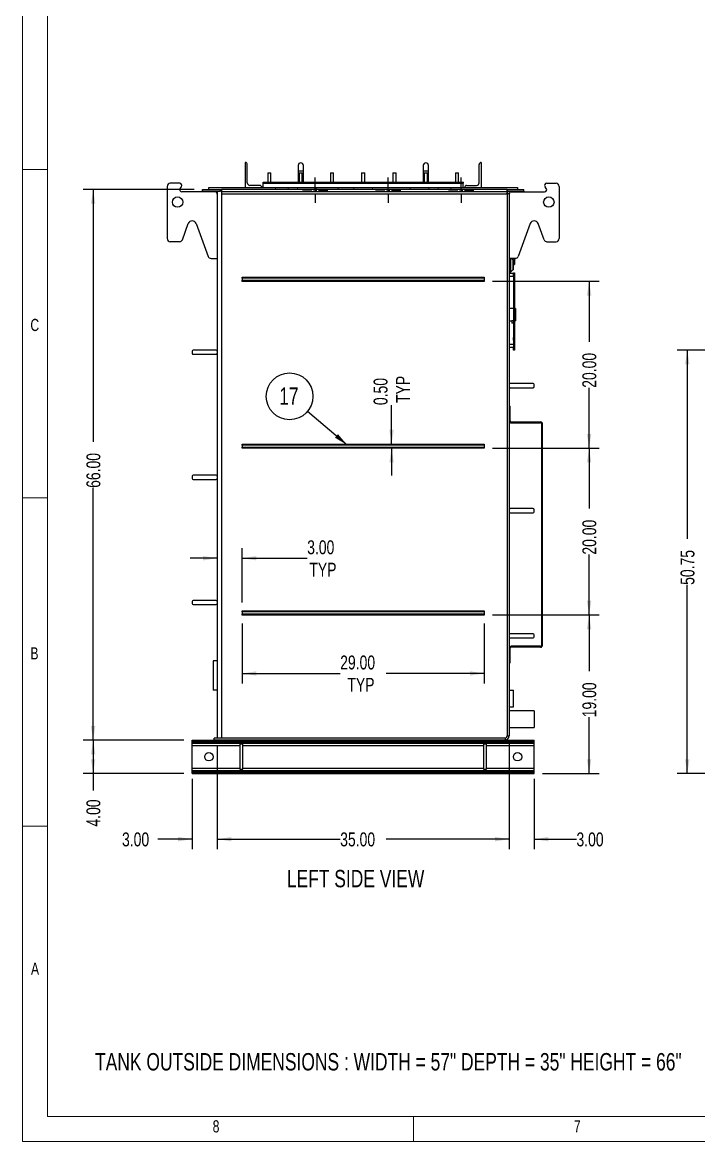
# Model space of a CAD drawing. Header units: inches. Extents: x 1 to 529, y 1 to 374.
# Drawn here: x 0.6 to 130.3, y 0.6 to 215.3 of the extents above; entities that cross this region are included whole.
import ezdxf

# ---------------------------------------------------------------- set-up
doc = ezdxf.new("R2010")
doc.units = ezdxf.units.IN
doc.header["$LTSCALE"] = 32
doc.header["$MEASUREMENT"] = 0
doc.linetypes.add('HIDDEN', pattern=[0.075, 0.05, -0.025])
doc.layers.add('FORMAT', color=7, linetype='Continuous')
doc.styles.add('SLDTEXTSTYLE0', font='TXT', dxfattribs={"width": 0.75})
doc.dimstyles.new('SLDDIMSTYLE0', dxfattribs={"dimtxt": 2.71875, "dimasz": 2.71875, "dimexe": 0, "dimexo": 0.0625, "dimgap": 0.679688, "dimtad": 0, "dimlfac": 0.625, "dimrnd": 1e-09, "dimzin": 4, "dimdsep": 46, "dimtxsty": 'SLDTEXTSTYLE0', "dimsah": 1, "dimcen": 0.09, "dimadec": 0, "dimazin": 1, "dimtfac": 1, "dimtofl": 0, "dimtmove": 0, "dimatfit": 3, "dimfxl": 0, "dimfrac": 2, "dimtolj": 1, "dimtzin": 12, "dimarcsym": 0})
doc.dimstyles.new('SLDDIMSTYLE1', dxfattribs={"dimtxt": 2.71875, "dimasz": 2.71875, "dimexe": 0, "dimexo": 0.0625, "dimgap": 0.679688, "dimtad": 0, "dimlfac": 0.625, "dimrnd": 1e-09, "dimzin": 12, "dimdsep": 46, "dimtxsty": 'SLDTEXTSTYLE0', "dimsah": 1, "dimcen": 0.09, "dimadec": 0, "dimazin": 3, "dimtfac": 1, "dimtofl": 0, "dimtmove": 0, "dimatfit": 3, "dimfxl": 0, "dimfrac": 2, "dimtolj": 1, "dimtzin": 12, "dimarcsym": 0})
doc.dimstyles.new('SLDDIMSTYLE2', dxfattribs={"dimtxt": 2.71875, "dimasz": 2.71875, "dimexe": 0, "dimexo": 0.0625, "dimgap": 0.679688, "dimtad": 0, "dimlfac": 0.625, "dimrnd": 1e-09, "dimzin": 4, "dimdsep": 46, "dimtxsty": 'SLDTEXTSTYLE0', "dimsah": 1, "dimcen": 0.09, "dimadec": 0, "dimazin": 1, "dimtfac": 1, "dimtmove": 0, "dimatfit": 0, "dimfxl": 0, "dimfrac": 2, "dimtolj": 1, "dimtzin": 12, "dimarcsym": 0})
doc.dimstyles.new('SLDDIMSTYLE4', dxfattribs={"dimtxt": 2.71875, "dimasz": 2.71875, "dimexe": 0, "dimexo": 0.0625, "dimgap": 0.679688, "dimtad": 0, "dimlfac": 0.625, "dimrnd": 1e-09, "dimzin": 0, "dimdsep": 46, "dimtxsty": 'SLDTEXTSTYLE0', "dimsah": 1, "dimcen": 0.09, "dimadec": 0, "dimazin": 0, "dimtfac": 1, "dimtmove": 0, "dimatfit": 0, "dimfxl": 0, "dimfrac": 2, "dimtolj": 1, "dimtzin": 12, "dimarcsym": 0})
doc.dimstyles.new('SLDDIMSTYLE5', dxfattribs={"dimtxt": 0.18, "dimasz": 2.71875, "dimexe": 0, "dimexo": 0.0625, "dimgap": 0, "dimtad": 0, "dimtih": 1, "dimtoh": 1, "dimdec": 0, "dimrnd": 1e-09, "dimzin": 0, "dimdsep": 46, "dimtxsty": 'Standard', "dimsah": 1, "dimcen": 0.09, "dimadec": 0, "dimazin": 0, "dimtfac": 2.71875, "dimtdec": 0, "dimtofl": 0, "dimtmove": 0, "dimatfit": 3, "dimfxl": 0, "dimfrac": 2, "dimtolj": 1, "dimtzin": 0, "dimarcsym": 0})

# ---------------------------------------------------------------- blocks, each defined once
blk = doc.blocks.new('_D_19')
at = {"layer": 'FORMAT'}
for p, q in [((157.79, 152.41), (126.22, 152.41)), ((128.14, 152.41), (128.14, 116.23)), ((128.14, 71.21), (128.14, 107.39)), ((154.16, 71.21), (126.22, 71.21))]:
    blk.add_line(p, q, dxfattribs=at)
for points in [[(128.14, 152.41), (127.72, 149.69), (128.55, 149.69)], [(128.14, 71.21), (128.55, 73.93), (127.72, 73.93)]]:
    blk.add_solid(points, dxfattribs=at)
at = {"layer": 'FORMAT', "insert": (126.84, 107.39), "char_height": 2.667, "attachment_point": 1, "rotation": 90, "style": 'SLDTEXTSTYLE0'}
blk.add_mtext('50.75', dxfattribs=at)
blk = doc.blocks.new('Drawing View40')
at = {"color": 7, "linetype": 'Continuous', "lineweight": 25}
for p, q in [((-50.64, 108.4), (-50.64, 103.6)), ((-50.64, 108.4), (-50.64, 108.4)), ((-50.24, 104.5), (-50.24, 108)), ((-40.48, 107.82), (-40.48, 106.82)), ((-39.48, 106.82), (-39.48, 107.82)), ((-16.48, 107.82), (-16.48, 106.82)), ((-15.48, 106.82), (-15.48, 107.82)), ((-5.76, 104.5), (-5.76, 108)), ((-5.36, 108.4), (-5.36, 108.4)), ((-5.36, 108.4), (-5.36, 103.6)), ((-46.3, 106.4), (-46.3, 104.62)), ((-46.3, 106.4), (-45.7, 106.4)), ((-45.7, 104.62), (-45.7, 106.4)), ((-40.48, 106.82), (-40.48, 104.62)), ((-40.48, 106.82), (-39.48, 106.82)), ((-40.3, 106.4), (-40.3, 104.62)), ((-40.3, 106.4), (-39.7, 106.4)), ((-39.7, 104.62), (-39.7, 106.4)), ((-39.48, 104.62), (-39.48, 106.82)), ((-34.3, 106.4), (-34.3, 104.62)), ((-34.3, 106.4), (-33.7, 106.4)), ((-33.7, 104.62), (-33.7, 106.4)), ((-28.3, 106.4), (-28.3, 104.62)), ((-28.3, 106.4), (-27.7, 106.4)), ((-27.7, 104.62), (-27.7, 106.4)), ((-22.3, 106.4), (-22.3, 104.62)), ((-22.3, 106.4), (-21.7, 106.4)), ((-21.7, 104.62), (-21.7, 106.4)), ((-16.48, 106.82), (-16.48, 104.62)), ((-16.48, 106.82), (-15.48, 106.82)), ((-16.3, 106.4), (-16.3, 104.62)), ((-16.3, 106.4), (-15.7, 106.4)), ((-15.7, 104.62), (-15.7, 106.4)), ((-15.48, 104.62), (-15.48, 106.82)), ((-10.3, 106.4), (-10.3, 104.62)), ((-10.3, 106.4), (-9.7, 106.4)), ((-9.7, 104.62), (-9.7, 106.4)), ((-65.6, 103.8), (-65.6, 93.8)), ((-63.2, 104.4), (-65, 104.4)), ((-63.12, 103.44), (-62.88, 103.76)), ((-58.8, 102.9), (-58.8, 103.2)), ((-58.8, 103.2), (-55.4, 103.2)), ((-57.6, 103.2), (-57.6, 103.6)), ((-57.6, 103.6), (1.6, 103.6)), ((-55.4, 102.9), (-55.4, 103.2)), ((-55.4, 103.2), (-55.2, 103.2)), ((-0.4, 103.2), (-55.2, 103.2)), ((-55.2, 103.2), (-55.2, 102.8)), ((-47.84, 104), (-49.74, 104)), ((-47.44, 103.6), (-47.44, 103.6)), ((-47.2, 103.6), (-47.2, 104.4)), ((-47.2, 104.4), (-8.8, 104.4)), ((-47.18, 104.4), (-47.18, 104.62)), ((-47.18, 104.62), (-8.78, 104.62)), ((-8.8, 103.6), (-8.8, 104.4)), ((-8.8, 104.4), (-8.78, 104.4)), ((-8.78, 104.4), (-8.78, 104.62)), ((-8.56, 103.6), (-8.56, 103.6)), ((-8.16, 104), (-6.26, 104)), ((-0.4, 103.2), (2.8, 103.2)), ((-0.4, 102.9), (-0.4, 103.2)), ((-0.4, 103.2), (-0.4, 102.8)), ((1.6, 103.6), (1.6, 103.2)), ((2.8, 102.9), (2.8, 103.2)), ((7.12, 103.44), (6.88, 103.76)), ((7.2, 104.4), (9, 104.4)), ((9.6, 103.8), (9.6, 93.8)), ((-58.8, 102.8), (-62.8, 102.8)), ((-58.8, 102.9), (-55.4, 102.9)), ((-58.8, 102.9), (-58.8, 102.8)), ((-56.4, 102.8), (-58.8, 102.8)), ((-56.4, 102.8), (-56.4, 102.9)), ((-56, 102.9), (-56, 102.4)), ((-56, 102.4), (-56, -2)), ((-0.4, 102.8), (-55.2, 102.8)), ((-55.2, 102.8), (-55.2, 102.4)), ((-55.2, 102.4), (-0.4, 102.4)), ((-55.2, 102.4), (-55.2, -2)), ((-0.4, 102.9), (2.8, 102.9)), ((-0.4, 102.4), (-0.4, 102.8)), ((0, 102.4), (-0.4, 102.4)), ((-0.4, 102.4), (-0.4, -1.6)), ((0, 102.4), (0, -1.6)), ((0.4, 102.8), (0.4, 102.9)), ((0.4, 102.8), (2.8, 102.8)), ((2.8, 102.9), (2.8, 102.8)), ((2.8, 102.8), (6.8, 102.8)), ((-62.68, 93.59), (-61.55, 96.68)), ((-60.05, 96.68), (-57.74, 90.39)), ((4.05, 96.68), (1.74, 90.39)), ((6.68, 93.59), (5.55, 96.68)), ((-63.25, 93.2), (-65, 93.2)), ((7.25, 93.2), (9, 93.2)), ((-57.18, 90), (-56, 90)), ((1.18, 90), (0, 90)), ((0.22, 87.34), (0.22, 90)), ((0.25, 90), (0.25, 87.36)), ((0.78, 87.83), (0.78, 89.77)), ((0.8, 87.86), (0.8, 89.74)), ((0.8, 88.8), (1, 88.8)), ((1, 90), (1, 88.8)), ((-51.2, 86.4), (-4.8, 86.4)), ((-51.2, 86.2), (-51.2, 86.4)), ((-4.8, 86.2), (-51.2, 86.2)), ((-51.2, 86.2), (-51.2, 85.8)), ((-4.8, 86.4), (-4.8, 86.2)), ((-4.8, 86.2), (-4.8, 85.8)), ((0, 87.34), (0.22, 87.34)), ((0.8, 87.09), (0, 87.09)), ((0, 86.59), (0.8, 86.59)), ((0.8, 86.74), (0.8, 87.24)), ((0.8, 87.24), (1, 87.24)), ((1, 86.74), (0.8, 86.74)), ((0.8, 86.74), (0.8, 74.8)), ((1, 87.24), (1, 86.74)), ((1, 86.74), (1, 74.8)), ((-51.2, 85.6), (-51.2, 85.8)), ((-51.2, 85.8), (-4.8, 85.8)), ((-4.8, 85.6), (-51.2, 85.6)), ((-4.8, 85.8), (-4.8, 85.6)), ((1.05, 85.64), (1, 85.64)), ((1.05, 82.44), (1.05, 85.64)), ((1.05, 82.44), (1, 82.44)), ((0.8, 80.4), (0, 80.4)), ((1.2, 80.4), (1, 80.4)), ((1.2, 80.4), (1.2, 78)), ((0, 78), (0.5, 78)), ((0.5, 78), (0.5, 77.6)), ((0.8, 78), (0.5, 78)), ((0.8, 77.6), (0.5, 77.6)), ((1.1, 78), (1, 78)), ((1.1, 77.6), (1, 77.6)), ((1.1, 78), (1.2, 78)), ((1.1, 77.6), (1.1, 78)), ((0.8, 73.49), (0, 73.49)), ((0.8, 74.8), (1, 74.8)), ((0.8, 74.3), (0.8, 74.8)), ((1, 74.3), (0.8, 74.3)), ((0.8, 74.3), (0.8, 72.9)), ((1, 74.8), (1, 74.3)), ((1, 74.3), (1, 72.9)), ((1.05, 74.02), (1, 74.02)), ((1.05, 74), (1, 74)), ((1.05, 73.2), (1, 73.2)), ((1.05, 73.18), (1, 73.18)), ((1.05, 73.14), (1, 73.14)), ((1.05, 74.01), (1.05, 74.02)), ((1.05, 73.2), (1.05, 74)), ((1.05, 73.18), (1.05, 73.19)), ((1.05, 73.14), (1.05, 73.17)), ((-60.8, 72.2), (-60.8, 71.8)), ((-56.2, 72.4), (-60.6, 72.4)), ((-60.6, 71.6), (-56.2, 71.6)), ((0, 72.99), (0.8, 72.99)), ((0.8, 72.9), (1, 72.9)), ((0.8, 72.4), (0.8, 72.9)), ((1, 72.4), (0.8, 72.4)), ((1, 72.9), (1, 72.4)), ((4.6, 66), (0.2, 66)), ((0.2, 65.2), (4.6, 65.2)), ((4.8, 65.4), (4.8, 65.8)), ((0, 61.67), (0.17, 61.67)), ((0.17, 58.83), (0.17, 61.67)), ((0.17, 58.83), (0, 58.83)), ((0.37, 58.63), (6.03, 58.63)), ((0.37, 58.63), (0.37, 58.47)), ((0.37, 58.47), (6.03, 58.47)), ((6.03, 58.47), (6.03, 58.63)), ((6.23, 58.27), (6.4, 58.27)), ((6.23, 15.8), (6.23, 58.27)), ((6.4, 15.8), (6.4, 58.27)), ((-51.2, 54.4), (-4.8, 54.4)), ((-51.2, 54.2), (-51.2, 54.4)), ((-4.8, 54.2), (-51.2, 54.2)), ((-51.2, 54.2), (-51.2, 53.8)), ((-51.2, 53.8), (-4.8, 53.8)), ((-51.2, 53.6), (-51.2, 53.8)), ((-4.8, 54.4), (-4.8, 54.2)), ((-4.8, 54.2), (-4.8, 53.8)), ((-4.8, 53.8), (-4.8, 53.6)), ((-4.8, 53.6), (-51.2, 53.6)), ((-60.8, 48.2), (-60.8, 47.8)), ((-56.2, 48.4), (-60.6, 48.4)), ((-60.6, 47.6), (-56.2, 47.6)), ((4.6, 42), (0.2, 42)), ((0.2, 41.2), (4.6, 41.2)), ((4.8, 41.4), (4.8, 41.8)), ((-60.8, 24.2), (-60.8, 23.8)), ((-56.2, 24.4), (-60.6, 24.4)), ((-60.6, 23.6), (-56.2, 23.6)), ((-51.2, 22.4), (-4.8, 22.4)), ((-51.2, 22.2), (-51.2, 22.4)), ((-4.8, 22.2), (-51.2, 22.2)), ((-51.2, 22.2), (-51.2, 21.8)), ((-51.2, 21.6), (-51.2, 21.8)), ((-51.2, 21.8), (-4.8, 21.8)), ((-4.8, 21.6), (-51.2, 21.6)), ((-4.8, 22.4), (-4.8, 22.2)), ((-4.8, 22.2), (-4.8, 21.8)), ((-4.8, 21.8), (-4.8, 21.6)), ((4.6, 18), (0.2, 18)), ((0.2, 17.2), (4.6, 17.2)), ((4.8, 17.4), (4.8, 17.8)), ((0.17, 15.23), (0, 15.23)), ((0.17, 12.4), (0.17, 15.23)), ((0.37, 15.43), (0.37, 15.6)), ((6.03, 15.6), (0.37, 15.6)), ((6.03, 15.43), (0.37, 15.43)), ((6.03, 15.6), (6.03, 15.43)), ((6.23, 15.8), (6.4, 15.8)), ((-56, 12.8), (-56.8, 12.8)), ((-56.8, 12.8), (-56.8, 7.2)), ((0, 12.4), (0.17, 12.4)), ((-56, 7.2), (-56.8, 7.2)), ((0, 7.2), (0.8, 7.2)), ((0.8, 4), (0.8, 7.2)), ((0, 4), (0.8, 4)), ((4.8, 3.2), (0, 3.2)), ((4.8, 3.2), (4.8, 0)), ((0, 0), (4.8, 0)), ((-0.8, -2), (-56.6, -2)), ((-56.6, -2.4), (-56.6, -2)), ((-0.8, -2), (-0.8, -2.4)), ((-0.4, -1.6), (0, -1.6)), ((-60.81, -2.4), (-56.6, -2.4)), ((-60.81, -2.56), (-60.81, -2.4)), ((-60.81, -2.56), (4.79, -2.56)), ((-60.81, -2.73), (-60.81, -2.56)), ((-60.81, -2.73), (4.79, -2.73)), ((-60.81, -2.97), (-60.81, -2.73)), ((-60.81, -2.97), (4.79, -2.97)), ((-60.81, -3.43), (-60.81, -2.97)), ((-60.81, -7.77), (-60.81, -3.43)), ((-60.81, -3.43), (-51.67, -3.43)), ((-0.8, -2.4), (-56.6, -2.4)), ((-51.67, -3.2), (-51.67, -8)), ((-51.07, -3.2), (-51.67, -3.2)), ((-51.07, -8), (-51.07, -3.2)), ((-51.07, -3.43), (-4.93, -3.43)), ((-4.93, -3.2), (-4.93, -8)), ((-4.33, -3.2), (-4.93, -3.2)), ((-4.33, -8), (-4.33, -3.2)), ((-4.33, -3.43), (4.79, -3.43)), ((-0.8, -2.4), (4.79, -2.4)), ((4.79, -2.56), (4.79, -2.4)), ((4.79, -2.4), (4.8, -2.4)), ((4.79, -2.73), (4.79, -2.56)), ((4.79, -2.56), (4.8, -2.56)), ((4.79, -2.97), (4.79, -2.73)), ((4.79, -2.73), (4.8, -2.73)), ((4.79, -3.43), (4.79, -2.97)), ((4.79, -2.97), (4.8, -2.97)), ((4.79, -7.77), (4.79, -3.43)), ((4.79, -3.43), (4.8, -3.43)), ((4.8, -2.56), (4.8, -2.4)), ((4.8, -2.73), (4.8, -2.56)), ((4.8, -2.97), (4.8, -2.73)), ((4.8, -3.43), (4.8, -2.97)), ((4.8, -7.77), (4.8, -3.43)), ((-60.81, -8.23), (-60.81, -7.77)), ((-60.81, -7.77), (-51.67, -7.77)), ((-60.81, -8.23), (4.79, -8.23)), ((-60.81, -8.47), (-60.81, -8.23)), ((-60.81, -8.47), (4.79, -8.47)), ((-60.81, -8.64), (-60.81, -8.47)), ((-51.67, -8), (-51.07, -8)), ((-51.07, -7.77), (-4.93, -7.77)), ((-4.93, -8), (-4.33, -8)), ((-4.33, -7.77), (4.79, -7.77)), ((4.79, -8.23), (4.79, -7.77)), ((4.79, -7.77), (4.8, -7.77)), ((4.8, -8.2), (4.79, -8.2)), ((4.79, -8.47), (4.79, -8.23)), ((4.79, -8.64), (4.79, -8.47)), ((4.8, -8.2), (4.8, -7.77)), ((4.8, -8.8), (4.8, -8.2)), ((-60.81, -8.64), (4.79, -8.64)), ((-60.81, -8.8), (-60.81, -8.64)), ((-60.81, -8.8), (4.79, -8.8)), ((4.79, -8.8), (4.79, -8.64)), ((4.79, -8.8), (4.8, -8.8))]:
    blk.add_line(p, q, dxfattribs=at)
at = {"color": 7, "linetype": 'HIDDEN', "lineweight": 18}
for p, q in [((-57.6, 103.2), (-57.6, 103.6)), ((-57.6, 103.6), (1.6, 103.6)), ((-57.6, 103.2), (-55.4, 103.2)), ((-57.6, 103.2), (1.6, 103.2)), ((-55.2, 103.2), (1.6, 103.2)), ((-44.8, 103.2), (-44.8, 103.6)), ((-44.8, 103.6), (-11.2, 103.6)), ((-44.8, 103.2), (-44.8, 103.6)), ((-11.2, 103.6), (-44.8, 103.6)), ((-44.8, 103.2), (-11.2, 103.2)), ((-11.2, 103.2), (-44.8, 103.2)), ((-42.4, 103.6), (-32.8, 103.6)), ((-42.4, 103.2), (-42.4, 103.6)), ((-42.4, 103.2), (-42.4, 103.6)), ((-42.4, 103.6), (-13.6, 103.6)), ((-42.4, 103.2), (-32.8, 103.2)), ((-42.4, 103.2), (-13.6, 103.2)), ((-40.6, 103.6), (-37, 103.6)), ((-40.6, 103.6), (-40.6, 103.2)), ((-37, 103.2), (-40.6, 103.2)), ((-37, 103.2), (-37, 103.6)), ((-32.8, 103.2), (-32.8, 103.6)), ((-32.8, 103.6), (-23.2, 103.6)), ((-32.8, 103.2), (-32.8, 103.6)), ((-32.8, 103.2), (-23.2, 103.2)), ((-29.8, 103.6), (-26.2, 103.6)), ((-29.8, 103.6), (-29.8, 103.2)), ((-26.2, 103.2), (-29.8, 103.2)), ((-26.2, 103.2), (-26.2, 103.6)), ((-23.2, 103.2), (-23.2, 103.6)), ((-23.2, 103.2), (-23.2, 103.6)), ((-13.6, 103.6), (-23.2, 103.6)), ((-13.6, 103.2), (-23.2, 103.2)), ((-19, 103.6), (-15.4, 103.6)), ((-19, 103.6), (-19, 103.2)), ((-15.4, 103.2), (-19, 103.2)), ((-15.4, 103.2), (-15.4, 103.6)), ((-13.6, 103.2), (-13.6, 103.6)), ((-13.6, 103.2), (-13.6, 103.6)), ((-11.2, 103.2), (-11.2, 103.6)), ((-11.2, 103.2), (-11.2, 103.6)), ((1.6, 103.6), (1.6, 103.2))]:
    blk.add_line(p, q, dxfattribs=at)
at = {"color": 7, "linetype": 'Continuous', "lineweight": 25}
for centre, radius in [((-63.6, 100.8), 1), ((7.6, 100.8), 1), ((-57.6, -5.6), 0.8), ((1.6, -5.6), 0.8)]:
    blk.add_circle(centre, radius, dxfattribs=at)
for centre, radius, start, end in [((-50.64, 108), 0.4, 0, 90), ((-39.98, 107.82), 0.5, 0, 180), ((-15.98, 107.82), 0.5, 0, 180), ((-5.36, 108), 0.4, 90, 180), ((-65, 103.8), 0.6, 90, 180), ((-63.2, 104), 0.4, 323.1301, 90), ((-62.8, 103.2), 0.4, 143.1301, 270), ((-49.74, 104.5), 0.5, 180, 270), ((-47.84, 103.6), 0.4, 0, 90), ((-8.16, 103.6), 0.4, 90, 180), ((-6.26, 104.5), 0.5, 270, 0), ((7.2, 104), 0.4, 90, 216.8699), ((6.8, 103.2), 0.4, 270, 36.8699), ((9, 103.8), 0.6, 0, 90), ((-56.48, 102.32), 0.48, 0, 90), ((-56.4, 102.4), 0.4, 0, 90), ((0.4, 102.4), 0.8, 141.3178, 180), ((0.48, 102.32), 0.48, 90, 180), ((0.4, 102.4), 0.4, 90, 180), ((-60.8, 96.4), 0.8, 20.1458, 159.8542), ((4.8, 96.4), 0.8, 20.1458, 159.8542), ((-65, 93.8), 0.6, 180, 270), ((-63.25, 93.8), 0.6, 270, 339.8542), ((7.25, 93.8), 0.6, 200.1458, 270), ((9, 93.8), 0.6, 270, 0), ((-57.18, 90.6), 0.6, 200.1458, 270), ((1.18, 90.6), 0.6, 270, 339.8542), ((1.36, 90.96), 1.33, 226.4112, 243.9682), ((0.77, 89.74), 0.032, 0, 63.9682), ((0.22, 87.38), 0.032, 270, 327.1421), ((1.36, 86.64), 1.33, 116.0318, 147.1421), ((0.77, 87.86), 0.032, 296.0318, 0), ((-60.6, 72.2), 0.2, 90, 180), ((-60.6, 71.8), 0.2, 180, 270), ((-56.2, 72.2), 0.2, 0, 90), ((-56.2, 71.8), 0.2, 270, 0), ((0.2, 65.8), 0.2, 90, 180), ((0.2, 65.4), 0.2, 180, 270), ((4.6, 65.8), 0.2, 0, 90), ((4.6, 65.4), 0.2, 270, 0), ((0.37, 58.83), 0.367, 180, 270), ((0.37, 58.83), 0.2, 180, 270), ((6.03, 58.27), 0.367, 0, 90), ((6.03, 58.27), 0.2, 0, 90), ((-60.6, 48.2), 0.2, 90, 180), ((-60.6, 47.8), 0.2, 180, 270), ((-56.2, 48.2), 0.2, 0, 90), ((-56.2, 47.8), 0.2, 270, 0), ((0.2, 41.8), 0.2, 90, 180), ((0.2, 41.4), 0.2, 180, 270), ((4.6, 41.8), 0.2, 0, 90), ((4.6, 41.4), 0.2, 270, 0), ((-60.6, 24.2), 0.2, 90, 180), ((-60.6, 23.8), 0.2, 180, 270), ((-56.2, 24.2), 0.2, 0, 90), ((-56.2, 23.8), 0.2, 270, 0), ((0.2, 17.8), 0.2, 90, 180), ((0.2, 17.4), 0.2, 180, 270), ((4.6, 17.8), 0.2, 0, 90), ((4.6, 17.4), 0.2, 270, 0), ((0.37, 15.23), 0.367, 90, 180), ((0.37, 15.23), 0.2, 90, 180), ((6.03, 15.8), 0.367, 270, 0), ((6.03, 15.8), 0.2, 270, 0), ((-0.8, -1.6), 0.8, 270, 0), ((-0.8, -1.6), 0.4, 270, 0)]:
    blk.add_arc(centre, radius, start, end, dxfattribs=at)
blk = doc.blocks.new('_D_21')
at = {"layer": 'FORMAT'}
for p, q in [((31.57, 77.61), (12.25, 77.61)), ((14.17, 77.61), (14.17, 71.21)), ((31.57, 71.21), (12.25, 71.21)), ((14.17, 71.21), (14.17, 67.93))]:
    blk.add_line(p, q, dxfattribs=at)
for points in [[(14.17, 77.61), (13.75, 74.89), (14.59, 74.89)], [(14.17, 71.21), (14.59, 73.93), (13.75, 73.93)]]:
    blk.add_solid(points, dxfattribs=at)
at = {"layer": 'FORMAT', "insert": (12.88, 61.03), "char_height": 2.667, "attachment_point": 1, "rotation": 90, "style": 'SLDTEXTSTYLE0'}
blk.add_mtext('4.00', dxfattribs=at)
blk = doc.blocks.new('_D_22')
at = {"layer": 'FORMAT'}
for p, q in [((33.58, 183.21), (12.25, 183.21)), ((14.17, 183.21), (14.17, 134.83)), ((14.17, 77.61), (14.17, 125.99)), ((31.57, 77.61), (12.25, 77.61))]:
    blk.add_line(p, q, dxfattribs=at)
for points in [[(14.17, 183.21), (13.75, 180.49), (14.59, 180.49)], [(14.17, 77.61), (14.59, 80.33), (13.75, 80.33)]]:
    blk.add_solid(points, dxfattribs=at)
at = {"layer": 'FORMAT', "insert": (12.88, 125.99), "char_height": 2.667, "attachment_point": 1, "rotation": 90, "style": 'SLDTEXTSTYLE0'}
blk.add_mtext('66.00', dxfattribs=at)
blk = doc.blocks.new('_D_23')
at = {"layer": 'FORMAT'}
for p, q in [((37.98, 76.41), (37.98, 56.69)), ((93.98, 76.81), (93.98, 56.69)), ((37.98, 58.61), (61.56, 58.61)), ((93.98, 58.61), (70.4, 58.61))]:
    blk.add_line(p, q, dxfattribs=at)
for points in [[(37.98, 58.61), (40.7, 58.19), (40.7, 59.03)], [(93.98, 58.61), (91.26, 59.03), (91.26, 58.19)]]:
    blk.add_solid(points, dxfattribs=at)
at = {"layer": 'FORMAT', "insert": (61.56, 59.9), "char_height": 2.667, "attachment_point": 1, "style": 'SLDTEXTSTYLE0'}
blk.add_mtext('35.00', dxfattribs=at)
blk = doc.blocks.new('_D_24')
at = {"layer": 'FORMAT'}
for p, q in [((93.98, 76.81), (93.98, 56.69)), ((98.77, 70.18), (98.77, 56.69)), ((93.98, 58.61), (88.75, 58.61)), ((98.77, 58.61), (106.88, 58.61))]:
    blk.add_line(p, q, dxfattribs=at)
for points in [[(93.98, 58.61), (91.26, 59.03), (91.26, 58.19)], [(98.77, 58.61), (101.49, 58.19), (101.49, 59.03)]]:
    blk.add_solid(points, dxfattribs=at)
at = {"layer": 'FORMAT', "insert": (106.88, 59.9), "char_height": 2.667, "attachment_point": 1, "style": 'SLDTEXTSTYLE0'}
blk.add_mtext('3.00', dxfattribs=at)
blk = doc.blocks.new('_D_25')
at = {"layer": 'FORMAT'}
for p, q in [((37.98, 76.41), (37.98, 56.69)), ((33.17, 70.18), (33.17, 56.69)), ((33.17, 58.61), (26.61, 58.61)), ((37.98, 58.61), (43.21, 58.61))]:
    blk.add_line(p, q, dxfattribs=at)
for points in [[(33.17, 58.61), (30.45, 59.03), (30.45, 58.19)], [(37.98, 58.61), (40.7, 58.19), (40.7, 59.03)]]:
    blk.add_solid(points, dxfattribs=at)
at = {"layer": 'FORMAT', "insert": (19.71, 59.9), "char_height": 2.667, "attachment_point": 1, "style": 'SLDTEXTSTYLE0'}
blk.add_mtext('3.00', dxfattribs=at)
blk = doc.blocks.new('_D_26')
at = {"layer": 'FORMAT'}
for p, q in [((90.78, 101.61), (111.23, 101.61)), ((109.31, 101.61), (109.31, 90.83)), ((109.31, 71.21), (109.31, 81.99)), ((100.38, 71.21), (111.23, 71.21))]:
    blk.add_line(p, q, dxfattribs=at)
for points in [[(109.31, 101.61), (108.89, 98.89), (109.72, 98.89)], [(109.31, 71.21), (109.72, 73.93), (108.89, 73.93)]]:
    blk.add_solid(points, dxfattribs=at)
at = {"layer": 'FORMAT', "insert": (108.01, 81.99), "char_height": 2.667, "attachment_point": 1, "rotation": 90, "style": 'SLDTEXTSTYLE0'}
blk.add_mtext('19.00', dxfattribs=at)
blk = doc.blocks.new('_D_27')
at = {"layer": 'FORMAT'}
for p, q in [((90.78, 133.61), (111.23, 133.61)), ((109.31, 133.61), (109.31, 122.03)), ((109.31, 101.61), (109.31, 113.19)), ((90.78, 101.61), (111.23, 101.61))]:
    blk.add_line(p, q, dxfattribs=at)
for points in [[(109.31, 133.61), (108.89, 130.89), (109.72, 130.89)], [(109.31, 101.61), (109.72, 104.33), (108.89, 104.33)]]:
    blk.add_solid(points, dxfattribs=at)
at = {"layer": 'FORMAT', "insert": (108.01, 113.19), "char_height": 2.667, "attachment_point": 1, "rotation": 90, "style": 'SLDTEXTSTYLE0'}
blk.add_mtext('20.00', dxfattribs=at)
blk = doc.blocks.new('_D_28')
at = {"layer": 'FORMAT'}
for p, q in [((90.78, 165.61), (111.23, 165.61)), ((109.31, 165.61), (109.31, 154.03)), ((109.31, 133.61), (109.31, 145.19)), ((90.78, 133.61), (111.23, 133.61))]:
    blk.add_line(p, q, dxfattribs=at)
for points in [[(109.31, 165.61), (108.89, 162.89), (109.72, 162.89)], [(109.31, 133.61), (109.72, 136.33), (108.89, 136.33)]]:
    blk.add_solid(points, dxfattribs=at)
at = {"layer": 'FORMAT', "insert": (108.01, 145.19), "char_height": 2.667, "attachment_point": 1, "rotation": 90, "style": 'SLDTEXTSTYLE0'}
blk.add_mtext('20.00', dxfattribs=at)
blk = doc.blocks.new('_D_29')
at = {"layer": 'FORMAT'}
for p, q in [((42.78, 104.01), (42.78, 114.42)), ((37.98, 112.5), (32.75, 112.5)), ((42.78, 112.5), (55.23, 112.5))]:
    blk.add_line(p, q, dxfattribs=at)
for points in [[(37.98, 112.5), (35.26, 112.91), (35.26, 112.08)], [(42.78, 112.5), (45.5, 112.08), (45.5, 112.91)]]:
    blk.add_solid(points, dxfattribs=at)
at = {"layer": 'FORMAT', "char_height": 2.667, "attachment_point": 1, "style": 'SLDTEXTSTYLE0'}
for s, insert in [('3.00', (55.23, 115.93)), ('TYP', (55.64, 111.64))]:
    blk.add_mtext(s, dxfattribs=dict(at, insert=insert))
blk = doc.blocks.new('_D_30')
at = {"layer": 'FORMAT'}
for p, q in [((42.78, 100.01), (42.78, 88.48)), ((89.18, 100.01), (89.18, 88.48)), ((42.78, 90.4), (61.56, 90.4)), ((89.18, 90.4), (70.4, 90.4))]:
    blk.add_line(p, q, dxfattribs=at)
for points in [[(42.78, 90.4), (45.5, 89.98), (45.5, 90.82)], [(89.18, 90.4), (86.46, 90.82), (86.46, 89.98)]]:
    blk.add_solid(points, dxfattribs=at)
at = {"layer": 'FORMAT', "char_height": 2.667, "attachment_point": 1, "style": 'SLDTEXTSTYLE0'}
for s, insert in [('29.00', (61.56, 93.84)), ('TYP', (62.94, 89.55))]:
    blk.add_mtext(s, dxfattribs=dict(at, insert=insert))
blk = doc.blocks.new('_D_31')
at = {"layer": 'FORMAT'}
for p, q in [((71.41, 134.41), (71.41, 141.87)), ((71.41, 133.61), (71.41, 128.38))]:
    blk.add_line(p, q, dxfattribs=at)
for points in [[(71.41, 134.41), (71.83, 137.13), (70.99, 137.13)], [(71.41, 133.61), (70.99, 130.89), (71.83, 130.89)]]:
    blk.add_solid(points, dxfattribs=at)
at = {"layer": 'FORMAT', "char_height": 2.667, "attachment_point": 1, "rotation": 90, "style": 'SLDTEXTSTYLE0'}
for s, insert in [('0.50', (67.97, 141.87)), ('TYP', (72.26, 142.28))]:
    blk.add_mtext(s, dxfattribs=dict(at, insert=insert))
blk = doc.blocks.new('SW_NOTE_0_19')
at = {"layer": 'FORMAT', "color": 0}
blk.add_circle((-3.42, 2.89), 4.48, dxfattribs=at)
at = {"layer": 'FORMAT', "color": 0, "insert": (-3.56, 4.6), "char_height": 3.333, "attachment_point": 2, "style": 'SLDTEXTSTYLE0'}
blk.add_mtext('17', dxfattribs=at)
blk = doc.blocks.new('SW_CENTERMARKSYMBOL_2')
at = {"layer": 'FORMAT', "color": 0, "linetype": 'Continuous'}
for p, q in [((0, 0.64), (0, 2.42)), ((-0.64, 0), (-2.42, 0)), ((0, 0), (-0.32, 0)), ((0, 0), (0, 0.32)), ((0, 0), (0, -0.32)), ((0, 0), (0.32, 0)), ((0.64, 0), (2.42, 0)), ((0, -0.64), (0, -2.42))]:
    blk.add_line(p, q, dxfattribs=at)
blk = doc.blocks.new('SW_CENTERMARKSYMBOL_3')
at = {"layer": 'FORMAT', "color": 0, "linetype": 'Continuous'}
for p, q in [((0, 0.64), (0, 2.42)), ((-0.64, 0), (-2.42, 0)), ((0, 0), (-0.32, 0)), ((0, 0), (0, 0.32)), ((0, 0), (0, -0.32)), ((0, 0), (0.32, 0)), ((0.64, 0), (2.42, 0)), ((0, -0.64), (0, -2.42))]:
    blk.add_line(p, q, dxfattribs=at)
blk = doc.blocks.new('SW_CENTERMARKSYMBOL_4')
at = {"layer": 'FORMAT', "color": 0, "linetype": 'Continuous'}
for p, q in [((0, 0.64), (0, 2.42)), ((-0.64, 0), (-2.42, 0)), ((0, 0), (-0.32, 0)), ((0, 0), (0, 0.32)), ((0, 0), (0, -0.32)), ((0, 0), (0.32, 0)), ((0.64, 0), (2.42, 0)), ((0, -0.64), (0, -2.42))]:
    blk.add_line(p, q, dxfattribs=at)

msp = doc.modelspace()

# ---------------------------------------------------------------- linework, layer by layer
at = {"color": 7, "linetype": 'Continuous', "lineweight": 18}
for p, q in [((0.598, 0.598), (0.598, 373.575)), ((5.398, 5.398), (5.398, 368.775)), ((5.398, 187.087), (0.598, 187.087)), ((1.557, 187.087), (5.4, 187.087)), ((5.398, 124.094), (0.598, 124.094)), ((5.398, 61.102), (0.598, 61.102)), ((523.735, 5.398), (5.398, 5.398)), ((75.591, 5.398), (75.591, 0.598)), ((528.535, 0.598), (0.598, 0.598))]:
    msp.add_line(p, q, dxfattribs=at)

# ---------------------------------------------------------------- block references
at = {"color": 7, "linetype": 'Continuous', "lineweight": 25}
msp.add_blockref('Drawing View40', (93.977, 80.008), dxfattribs=at)
at = {"layer": 'FORMAT', "linetype": 'Continuous'}
for name, p in [('SW_CENTERMARKSYMBOL_2', (56.777, 183.108)), ('SW_CENTERMARKSYMBOL_3', (70.777, 183.108)), ('SW_CENTERMARKSYMBOL_4', (84.777, 183.108))]:
    msp.add_blockref(name, p, dxfattribs=at)
at = {"layer": 'FORMAT'}
msp.add_blockref('SW_NOTE_0_19', (55.277, 140.659), dxfattribs=at)

# ---------------------------------------------------------------- texts
at = {"color": 7, "linetype": 'Continuous', "lineweight": 0, "char_height": 2.333, "style": 'SLDTEXTSTYLE0'}
for s, insert, attachment_point in [('C', (2.131, 158.408), 1), ('B', (2.13, 95.416), 1), ('A', (2.244, 34.932), 1), ('8', (37.748, 4.696), 2), ('7', (107.04, 4.696), 2)]:
    msp.add_mtext(s, dxfattribs=dict(at, insert=insert, attachment_point=attachment_point))
at = {"layer": 'FORMAT', "char_height": 3.33333, "attachment_point": 1, "style": 'SLDTEXTSTYLE0'}
for s, insert in [('LEFT SIDE VIEW', (51.322, 52.715)), ('TANK OUTSIDE DIMENSIONS : WIDTH = 57" DEPTH = 35" HEIGHT = 66"', (14.542, 17.582))]:
    msp.add_mtext(s, dxfattribs=dict(at, insert=insert))

# ---------------------------------------------------------------- dimensions: what is measured, and where the dimension line sits
at = {"layer": 'FORMAT'}
for base, p1, p2, angle, dimstyle, picture, middle in [((14.17, 183.208), (33.171, 77.608), (35.177, 183.208), 90, 'SLDDIMSTYLE0', '_D_22', (14.17, 130.408)), ((109.305, 165.608), (89.177, 133.608), (89.177, 165.608), 90, 'SLDDIMSTYLE0', '_D_28', (109.305, 149.608)), ((128.136, 71.208), (159.393, 152.408), (155.763, 71.208), 90, 'SLDDIMSTYLE1', '_D_19', (128.136, 111.808)), ((109.305, 101.608), (89.177, 133.608), (89.177, 101.608), 90, 'SLDDIMSTYLE0', '_D_27', (109.305, 117.608)), ((109.305, 101.608), (98.777, 71.208), (89.177, 101.608), 90, 'SLDDIMSTYLE0', '_D_26', (109.305, 86.408)), ((14.17, 71.208), (33.171, 77.608), (33.171, 71.208), 90, 'SLDDIMSTYLE0', '_D_21', (14.17, 64.482)), ((33.171, 58.609), (37.977, 78.008), (33.171, 71.777), 0, 'SLDDIMSTYLE2', '_D_25', (23.159, 58.609))]:
    dim = msp.add_linear_dim(base=base, p1=p1, p2=p2, angle=angle, dimstyle=dimstyle, dxfattribs=at)
    dim.commit()
    dim.dimension.update_dxf_attribs({"geometry": picture, "text_midpoint": middle, "dimtype": 160})
dim = msp.add_linear_dim(base=(71.409, 133.608), p1=(89.177, 134.408), p2=(89.177, 133.608), angle=90, text='<>\\PTYP', dimstyle='SLDDIMSTYLE4', dxfattribs=at)
dim.commit()
dim.dimension.update_dxf_attribs({"geometry": '_D_31', "text_midpoint": (71.409, 145.323), "dimtype": 160})
for base, p1, p2, dimstyle, picture, middle in [((42.777, 112.497), (37.977, 78.008), (42.777, 102.408), 'SLDDIMSTYLE2', '_D_29', (58.679, 112.497)), ((89.177, 90.399), (42.777, 101.608), (89.177, 101.608), 'SLDDIMSTYLE0', '_D_30', (65.977, 90.399))]:
    dim = msp.add_linear_dim(base=base, p1=p1, p2=p2, text='<>\\PTYP', dimstyle=dimstyle, dxfattribs=at)
    dim.commit()
    dim.dimension.update_dxf_attribs({"geometry": picture, "text_midpoint": middle, "dimtype": 160})
for base, p1, p2, dimstyle, picture, middle in [((93.977, 58.609), (37.977, 78.008), (93.977, 78.408), 'SLDDIMSTYLE0', '_D_23', (65.977, 58.609)), ((98.771, 58.609), (93.977, 78.408), (98.771, 71.777), 'SLDDIMSTYLE2', '_D_24', (110.325, 58.609))]:
    dim = msp.add_linear_dim(base=base, p1=p1, p2=p2, dimstyle=dimstyle, dxfattribs=at)
    dim.commit()
    dim.dimension.update_dxf_attribs({"geometry": picture, "text_midpoint": middle, "dimtype": 160})

# ---------------------------------------------------------------- leaders
msp.add_leader([(62.917, 134.208), (55.277, 140.659)], dimstyle='SLDDIMSTYLE5', dxfattribs=at)

doc.saveas('drawing.dxf')
